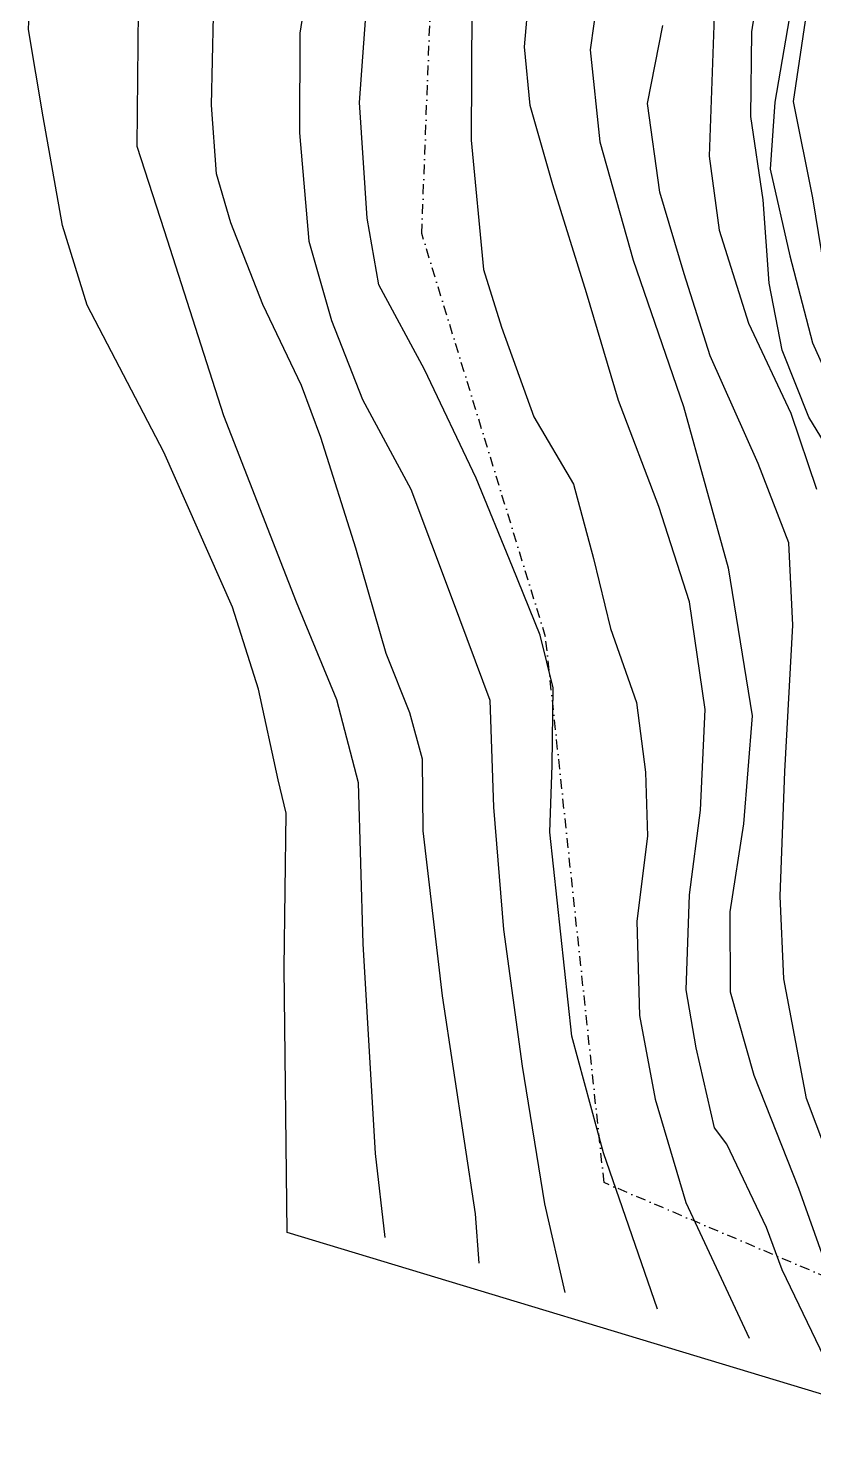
# Model space of a CAD drawing. Header units: metres. Extents: x 312545 to 317295, y 1913851 to 1916479.
# Drawn here: x 312740 to 313140, y 1914516 to 1915243 of the extents above; entities that cross this region are included whole.
import ezdxf

# ---------------------------------------------------------------- set-up
doc = ezdxf.new("R2010")
doc.units = ezdxf.units.M
doc.linetypes.add('DASHDOT', pattern=[1, 0.5, -0.25, 0, -0.25])
for name, color, linetype in [('LINE_WATER', 4, 'Continuous'), ('OFF', 1, 'Continuous'), ('POLY_WATER', 4, 'Continuous'), ('V_BOUND_STREAM_LINE', 7, 'DASHDOT')]:
    doc.layers.add(name, color=color, linetype=linetype)

msp = doc.modelspace()

# ---------------------------------------------------------------- linework, layer by layer
at = {"layer": 'LINE_WATER'}
for p, q in [((312885.39, 1915286.85), (312878.1, 1915240.85)), ((313108.78, 1915241.61), (313115.15, 1915284.3)), ((313031.19, 1915268.69), (313026.3, 1915232.38)), ((312908.47, 1915205.57), (312912.82, 1915264.63)), ((312992.74, 1915234.02), (312995.69, 1915266.7)), ((313089.87, 1915261.15), (313087, 1915178.27)), ((313130.72, 1915265.08), (313120.52, 1915205.76)), ((312795.57, 1915252.58), (312794.88, 1915183.36)), ((312965.91, 1915254.55), (312965.46, 1915186.3)), ((312832.99, 1915204.24), (312833.98, 1915249.74)), ((313129.95, 1915206.04), (313136.12, 1915247.16)), ((312878.1, 1915240.85), (312877.85, 1915190.03)), ((313055.56, 1915205.08), (313063.35, 1915244.79)), ((313108.18, 1915198.34), (313108.78, 1915241.61)), ((312995.59, 1915204.02), (312992.74, 1915234.02)), ((313026.3, 1915232.38), (313031.13, 1915185.44)), ((312835.62, 1915169.15), (312832.99, 1915204.24)), ((312912.36, 1915146.52), (312908.47, 1915205.57)), ((313007.19, 1915163.62), (312995.59, 1915204.02)), ((313061.84, 1915159.83), (313055.56, 1915205.08)), ((313120.52, 1915205.76), (313118.04, 1915171.52)), ((313139.88, 1915156.9), (313129.95, 1915206.04)), ((313114.54, 1915155.87), (313108.18, 1915198.34)), ((312877.85, 1915190.03), (312882.7, 1915134.86)), ((312794.88, 1915183.36), (312808.91, 1915140.3)), ((312965.46, 1915186.3), (312971.79, 1915120.48)), ((313031.13, 1915185.44), (313048.11, 1915125.2)), ((313087, 1915178.27), (313092.06, 1915140.52)), ((312842.82, 1915144.23), (312835.62, 1915169.15)), ((313118.04, 1915171.52), (313128.12, 1915127.42)), ((313024.4, 1915108.46), (313007.19, 1915163.62)), ((313074.17, 1915118.22), (313061.84, 1915159.83)), ((313117.52, 1915113.39), (313114.54, 1915155.87)), ((313150.31, 1915093.59), (313139.88, 1915156.9)), ((312859.27, 1915102.63), (312842.82, 1915144.23)), ((312918.38, 1915112.65), (312912.36, 1915146.52)), ((312808.91, 1915140.3), (312839.05, 1915045.96)), ((313092.06, 1915140.52), (313107.06, 1915093.11)), ((312882.7, 1915134.86), (312894.31, 1915094.46)), ((313048.11, 1915125.2), (313073.84, 1915050.46)), ((313128.12, 1915127.42), (313139.62, 1915082.96)), ((312971.79, 1915120.48), (312980.94, 1915090.97)), ((313087.47, 1915076.38), (313074.17, 1915118.22)), ((312941.61, 1915069.36), (312918.38, 1915112.65)), ((313040.64, 1915053.55), (313024.4, 1915108.46)), ((313124.25, 1915079.26), (313117.52, 1915113.39)), ((312878.87, 1915061.27), (312859.27, 1915102.63)), ((312894.31, 1915094.46), (312910.03, 1915054.06)), ((313107.06, 1915093.11), (313128.61, 1915047.16)), ((312980.94, 1915090.97), (312997.4, 1915045.25)), ((313137.75, 1915045.14), (313124.25, 1915079.26)), ((313139.62, 1915082.96), (313163.32, 1915030.23)), ((313111.95, 1915021.48), (313087.47, 1915076.38)), ((312968.03, 1915013.98), (312941.61, 1915069.36)), ((312888.75, 1915034.67), (312878.87, 1915061.27)), ((312910.03, 1915054.06), (312934.72, 1915008.36)), ((313061.23, 1914999.61), (313040.64, 1915053.55)), ((313073.84, 1915050.46), (313096.68, 1914968.21)), ((312839.05, 1915045.96), (312876.21, 1914950.91)), ((312997.4, 1915045.25), (313017.71, 1915010.92)), ((313128.61, 1915047.16), (313141.66, 1915008.45)), ((313155.2, 1915016.78), (313137.75, 1915045.14)), ((312906.68, 1914978.31), (312888.75, 1915034.67)), ((313127.67, 1914981.08), (313111.95, 1915021.48)), ((312986.67, 1914968.75), (312968.03, 1915013.98)), ((312934.72, 1915008.36), (312955.81, 1914952.25)), ((313017.71, 1915010.92), (313027.85, 1914972.94)), ((313076.97, 1914950.99), (313061.23, 1914999.61)), ((312922.19, 1914924.6), (312906.68, 1914978.31)), ((313129.58, 1914938.97), (313127.67, 1914981.08)), ((313027.85, 1914972.94), (313036.54, 1914937.37)), ((313000.68, 1914933.93), (312986.67, 1914968.75)), ((313096.68, 1914968.21), (313108.85, 1914892.71)), ((312876.21, 1914950.91), (312896.8, 1914901.08)), ((312955.81, 1914952.25), (312974.95, 1914900.73)), ((313084.97, 1914896.06), (313076.97, 1914950.99)), ((313007.4, 1914907.07), (313000.68, 1914933.93)), ((313036.54, 1914937.37), (313049.83, 1914899.64)), ((313125.51, 1914864.42), (313129.58, 1914938.97)), ((312934.25, 1914894.37), (312922.19, 1914924.6)), ((313006.89, 1914867.62), (313007.4, 1914907.07)), ((312896.8, 1914901.08), (312907.92, 1914858.75)), ((312974.95, 1914900.73), (312976.89, 1914846.27)), ((313049.83, 1914899.64), (313054.39, 1914864.07)), ((312940.73, 1914870.66), (312934.25, 1914894.37)), ((313082.54, 1914844.75), (313084.97, 1914896.06)), ((313108.85, 1914892.71), (313104.49, 1914837.77)), ((312940.93, 1914834.11), (312940.73, 1914870.66)), ((313005.63, 1914833.49), (313006.89, 1914867.62)), ((313054.39, 1914864.07), (313055.55, 1914831.4)), ((313123.11, 1914800.77), (313125.51, 1914864.42)), ((312907.92, 1914858.75), (312910.17, 1914776.46)), ((312976.89, 1914846.27), (312982, 1914783.84)), ((313076.95, 1914801.42), (313082.54, 1914844.75)), ((312950.94, 1914749.91), (312940.93, 1914834.11)), ((313016.89, 1914729.44), (313005.63, 1914833.49)), ((313055.55, 1914831.4), (313049.96, 1914788.06)), ((313104.49, 1914837.77), (313097.44, 1914792.74)), ((313075.24, 1914753.01), (313076.95, 1914801.42)), ((313125.02, 1914758.66), (313123.11, 1914800.77)), ((313049.96, 1914788.06), (313051.4, 1914739.9)), ((313097.44, 1914792.74), (313097.66, 1914752.08)), ((312982, 1914783.84), (312991.48, 1914714.15)), ((312910.17, 1914776.46), (312916.59, 1914669.5)), ((313136.67, 1914697.69), (313125.02, 1914758.66)), ((313080.27, 1914723.49), (313075.24, 1914753.01)), ((313097.66, 1914752.08), (313109.75, 1914709.5)), ((312967.66, 1914638.85), (312950.94, 1914749.91)), ((313051.4, 1914739.9), (313059.37, 1914697.32)), ((313033.02, 1914669.93), (313016.89, 1914729.44)), ((313089.69, 1914682.61), (313080.27, 1914723.49)), ((312991.48, 1914714.15), (313002.91, 1914643.98)), ((313109.75, 1914709.5), (313132.53, 1914651.94)), ((313059.37, 1914697.32), (313075.12, 1914644.59)), ((313150.93, 1914659.71), (313136.67, 1914697.69)), ((313095.89, 1914674.39), (313089.69, 1914682.61)), ((313116.22, 1914631.82), (313095.89, 1914674.39)), ((312916.59, 1914669.5), (312921.41, 1914626.67)), ((313060.58, 1914590.11), (313033.02, 1914669.93)), ((313132.53, 1914651.94), (313150.7, 1914600.66)), ((313002.91, 1914643.98), (313013.31, 1914598.74)), ((313075.12, 1914644.59), (313107.38, 1914575.42)), ((312969.66, 1914613.68), (312967.66, 1914638.85)), ((313124.27, 1914610.3), (313116.22, 1914631.82)), ((313150.07, 1914556.61), (313124.27, 1914610.3))]:
    msp.add_line(p, q, dxfattribs=at)
at = {"layer": 'OFF'}
msp.add_line((313245.86, 1914516.08), (312871.61, 1914629.25), dxfattribs=at)
at = {"layer": 'POLY_WATER'}
for p, q in [((312739.61, 1915242.81), (312741.57, 1915288.07)), ((312747.11, 1915198.29), (312739.61, 1915242.81)), ((312757.04, 1915142.88), (312747.11, 1915198.29)), ((312769.62, 1915102.24), (312757.04, 1915142.88)), ((312808.68, 1915027.28), (312769.62, 1915102.24)), ((312843.63, 1914948.19), (312808.68, 1915027.28)), ((312856.93, 1914906.34), (312843.63, 1914948.19)), ((312867.09, 1914860.13), (312856.93, 1914906.34)), ((312871.12, 1914843.2), (312867.09, 1914860.13)), ((312870.09, 1914764.3), (312871.12, 1914843.2)), ((312871.61, 1914629.25), (312870.09, 1914764.3))]:
    msp.add_line(p, q, dxfattribs=at)
at = {"layer": 'V_BOUND_STREAM_LINE', "ltscale": 10}
for p, q in [((312940.3, 1915138.68), (312947.46, 1915326.91)), ((313003.46, 1914933.02), (312940.3, 1915138.68)), ((313033.33, 1914654.74), (313003.46, 1914933.02)), ((313277.48, 1914550.85), (313033.33, 1914654.74))]:
    msp.add_line(p, q, dxfattribs=at)

doc.saveas('drawing.dxf')
